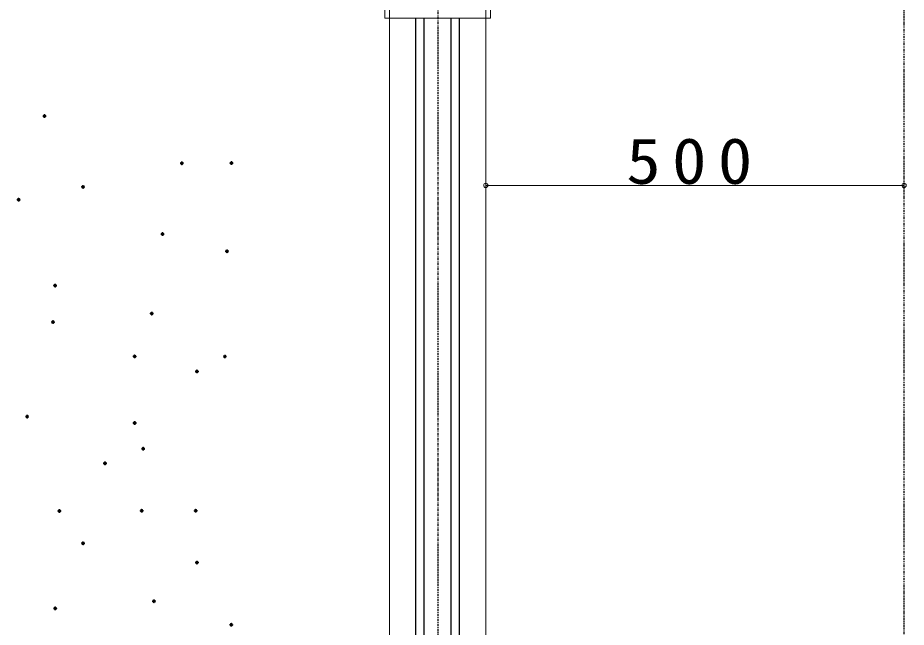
# Model space of a CAD drawing. Units: millimetres, scale not verified. Extents: x -11550 to 0, y 0 to 8010.
# Drawn here: x -7394 to -6332, y 5004 to 5733 of the extents above; entities that cross this region are included whole.
import ezdxf

# ---------------------------------------------------------------- set-up
doc = ezdxf.new("R2010")
doc.units = ezdxf.units.MM
doc.linetypes.add('USER2', pattern=[6, 3, -1, 1, -1])
doc.linetypes.add('USER3', pattern=[8, 3, -1, 1, -1, 1, -1])
doc.layers.add('線', color=7, linetype='Continuous', lineweight=25)
doc.layers.add('補助', color=2, linetype='Continuous', lineweight=50)
doc.styles.add('ＭＳ ゴシック', font='')
doc.styles.get('ＭＳ ゴシック').set_extended_font_data('MS Gothic')

# ---------------------------------------------------------------- blocks, each defined once
blk = doc.blocks.new('dimension_origin')
at = {"color": 0, "linetype": 'Continuous', "lineweight": -2}
blk.add_circle((0, 0), 1.25, dxfattribs=at)

msp = doc.modelspace()

# ---------------------------------------------------------------- linework, layer by layer
at = {"layer": '線', "lineweight": 13}
for p, q in [((-6950, 4252.5), (-6950, 5752.5)), ((-6835, 4252.5), (-6835, 5752.5))]:
    msp.add_line(p, q, dxfattribs=at)
at = {"layer": '線', "color": 20, "linetype": 'USER2'}
msp.add_line((-6892.5, 5752.5), (-6892.5, 4252.5), dxfattribs=at)
at = {"layer": '線', "color": 2, "linetype": 'USER3'}
msp.add_line((-6335, 4252.5), (-6335, 5752.5), dxfattribs=at)
at = {"layer": '線', "color": 2}
for p, q in [((-6918.5, 4272.5), (-6918.5, 5732.5)), ((-6908.5, 4272.5), (-6908.5, 5732.5)), ((-6876.5, 4272.5), (-6876.5, 5732.5)), ((-6866.5, 4272.5), (-6866.5, 5732.5))]:
    msp.add_line(p, q, dxfattribs=at)
at = {"layer": '線', "lineweight": 13}
msp.add_lwpolyline([(-6955.5, 5772.5), (-6829.5, 5772.5), (-6829.5, 5732.5), (-6955.5, 5732.5)], close=True, dxfattribs=at)
at = {"layer": '補助', "lineweight": 13}
for p, q in [((-6835, 5672.5), (-6835, 5502.5)), ((-6335, 5532.5), (-6835, 5532.5))]:
    msp.add_line(p, q, dxfattribs=at)
at = {"layer": '補助'}
for points in [[(-7362.443, 5614.412), (-7362.626, 5614.429), (-7362.804, 5614.48), (-7362.969, 5614.562), (-7363.116, 5614.673), (-7363.241, 5614.81), (-7363.338, 5614.967), (-7363.404, 5615.139), (-7363.438, 5615.32), (-7363.438, 5615.505), (-7363.404, 5615.686), (-7363.338, 5615.858), (-7363.241, 5616.015), (-7363.116, 5616.151), (-7362.969, 5616.262), (-7362.804, 5616.345), (-7362.626, 5616.395), (-7362.443, 5616.412), (-7362.259, 5616.395), (-7362.081, 5616.345), (-7361.916, 5616.262), (-7361.769, 5616.151), (-7361.645, 5616.015), (-7361.548, 5615.858), (-7361.481, 5615.686), (-7361.447, 5615.505), (-7361.447, 5615.32), (-7361.481, 5615.139), (-7361.548, 5614.967), (-7361.645, 5614.81), (-7361.769, 5614.673), (-7361.916, 5614.562), (-7362.081, 5614.48), (-7362.259, 5614.429)], [(-7198.266, 5558.055), (-7198.449, 5558.072), (-7198.627, 5558.123), (-7198.792, 5558.205), (-7198.939, 5558.316), (-7199.064, 5558.452), (-7199.161, 5558.609), (-7199.227, 5558.781), (-7199.261, 5558.963), (-7199.261, 5559.147), (-7199.227, 5559.329), (-7199.161, 5559.501), (-7199.064, 5559.658), (-7198.939, 5559.794), (-7198.792, 5559.905), (-7198.627, 5559.987), (-7198.449, 5560.038), (-7198.266, 5560.055), (-7198.082, 5560.038), (-7197.904, 5559.987), (-7197.739, 5559.905), (-7197.592, 5559.794), (-7197.468, 5559.658), (-7197.37, 5559.501), (-7197.304, 5559.329), (-7197.27, 5559.147), (-7197.27, 5558.963), (-7197.304, 5558.781), (-7197.37, 5558.609), (-7197.468, 5558.452), (-7197.592, 5558.316), (-7197.739, 5558.205), (-7197.904, 5558.123), (-7198.082, 5558.072)], [(-7138.941, 5558.269), (-7139.125, 5558.286), (-7139.302, 5558.337), (-7139.467, 5558.419), (-7139.615, 5558.53), (-7139.739, 5558.667), (-7139.836, 5558.824), (-7139.903, 5558.996), (-7139.937, 5559.177), (-7139.937, 5559.362), (-7139.903, 5559.543), (-7139.836, 5559.715), (-7139.739, 5559.872), (-7139.615, 5560.008), (-7139.467, 5560.12), (-7139.302, 5560.202), (-7139.125, 5560.252), (-7138.941, 5560.269), (-7138.757, 5560.252), (-7138.58, 5560.202), (-7138.414, 5560.12), (-7138.267, 5560.008), (-7138.143, 5559.872), (-7138.046, 5559.715), (-7137.979, 5559.543), (-7137.945, 5559.362), (-7137.945, 5559.177), (-7137.979, 5558.996), (-7138.046, 5558.824), (-7138.143, 5558.667), (-7138.267, 5558.53), (-7138.414, 5558.419), (-7138.58, 5558.337), (-7138.757, 5558.286)], [(-7316.368, 5529.826), (-7316.552, 5529.844), (-7316.729, 5529.894), (-7316.894, 5529.976), (-7317.042, 5530.087), (-7317.166, 5530.224), (-7317.263, 5530.381), (-7317.33, 5530.553), (-7317.364, 5530.734), (-7317.364, 5530.919), (-7317.33, 5531.1), (-7317.263, 5531.272), (-7317.166, 5531.429), (-7317.042, 5531.565), (-7316.894, 5531.677), (-7316.729, 5531.759), (-7316.552, 5531.809), (-7316.368, 5531.826), (-7316.184, 5531.809), (-7316.007, 5531.759), (-7315.842, 5531.677), (-7315.694, 5531.565), (-7315.57, 5531.429), (-7315.473, 5531.272), (-7315.406, 5531.1), (-7315.372, 5530.919), (-7315.372, 5530.734), (-7315.406, 5530.553), (-7315.473, 5530.381), (-7315.57, 5530.224), (-7315.694, 5530.087), (-7315.842, 5529.976), (-7316.007, 5529.894), (-7316.184, 5529.844)], [(-7393.391, 5514.429), (-7393.575, 5514.446), (-7393.753, 5514.497), (-7393.918, 5514.579), (-7394.065, 5514.69), (-7394.189, 5514.826), (-7394.287, 5514.983), (-7394.353, 5515.155), (-7394.387, 5515.337), (-7394.387, 5515.521), (-7394.353, 5515.703), (-7394.287, 5515.875), (-7394.189, 5516.032), (-7394.065, 5516.168), (-7393.918, 5516.279), (-7393.753, 5516.362), (-7393.575, 5516.412), (-7393.391, 5516.429), (-7393.208, 5516.412), (-7393.03, 5516.362), (-7392.865, 5516.279), (-7392.718, 5516.168), (-7392.593, 5516.032), (-7392.496, 5515.875), (-7392.43, 5515.703), (-7392.396, 5515.521), (-7392.396, 5515.337), (-7392.43, 5515.155), (-7392.496, 5514.983), (-7392.593, 5514.826), (-7392.718, 5514.69), (-7392.865, 5514.579), (-7393.03, 5514.497), (-7393.208, 5514.446)], [(-7221.373, 5473.369), (-7221.556, 5473.387), (-7221.734, 5473.437), (-7221.899, 5473.519), (-7222.046, 5473.63), (-7222.171, 5473.767), (-7222.268, 5473.924), (-7222.334, 5474.096), (-7222.368, 5474.277), (-7222.368, 5474.462), (-7222.334, 5474.643), (-7222.268, 5474.815), (-7222.171, 5474.972), (-7222.046, 5475.108), (-7221.899, 5475.22), (-7221.734, 5475.302), (-7221.556, 5475.352), (-7221.373, 5475.369), (-7221.189, 5475.352), (-7221.011, 5475.302), (-7220.846, 5475.22), (-7220.699, 5475.108), (-7220.575, 5474.972), (-7220.477, 5474.815), (-7220.411, 5474.643), (-7220.377, 5474.462), (-7220.377, 5474.277), (-7220.411, 5474.096), (-7220.477, 5473.924), (-7220.575, 5473.767), (-7220.699, 5473.63), (-7220.846, 5473.519), (-7221.011, 5473.437), (-7221.189, 5473.387)], [(-7144.349, 5452.84), (-7144.533, 5452.857), (-7144.711, 5452.907), (-7144.876, 5452.99), (-7145.023, 5453.101), (-7145.147, 5453.237), (-7145.244, 5453.394), (-7145.311, 5453.566), (-7145.345, 5453.747), (-7145.345, 5453.932), (-7145.311, 5454.113), (-7145.244, 5454.286), (-7145.147, 5454.442), (-7145.023, 5454.579), (-7144.876, 5454.69), (-7144.711, 5454.772), (-7144.533, 5454.823), (-7144.349, 5454.84), (-7144.166, 5454.823), (-7143.988, 5454.772), (-7143.823, 5454.69), (-7143.676, 5454.579), (-7143.551, 5454.442), (-7143.454, 5454.286), (-7143.387, 5454.113), (-7143.354, 5453.932), (-7143.354, 5453.747), (-7143.387, 5453.566), (-7143.454, 5453.394), (-7143.551, 5453.237), (-7143.676, 5453.101), (-7143.823, 5452.99), (-7143.988, 5452.907), (-7144.166, 5452.857)], [(-7349.745, 5411.78), (-7349.928, 5411.797), (-7350.106, 5411.848), (-7350.271, 5411.93), (-7350.418, 5412.041), (-7350.543, 5412.178), (-7350.64, 5412.334), (-7350.707, 5412.507), (-7350.74, 5412.688), (-7350.74, 5412.872), (-7350.707, 5413.054), (-7350.64, 5413.226), (-7350.543, 5413.383), (-7350.418, 5413.519), (-7350.271, 5413.63), (-7350.106, 5413.713), (-7349.928, 5413.763), (-7349.745, 5413.78), (-7349.561, 5413.763), (-7349.383, 5413.713), (-7349.218, 5413.63), (-7349.071, 5413.519), (-7348.947, 5413.383), (-7348.85, 5413.226), (-7348.783, 5413.054), (-7348.749, 5412.872), (-7348.749, 5412.688), (-7348.783, 5412.507), (-7348.85, 5412.334), (-7348.947, 5412.178), (-7349.071, 5412.041), (-7349.218, 5411.93), (-7349.383, 5411.848), (-7349.561, 5411.797)], [(-7234.21, 5378.419), (-7234.394, 5378.436), (-7234.571, 5378.487), (-7234.736, 5378.569), (-7234.883, 5378.68), (-7235.008, 5378.817), (-7235.105, 5378.973), (-7235.172, 5379.146), (-7235.205, 5379.327), (-7235.205, 5379.511), (-7235.172, 5379.693), (-7235.105, 5379.865), (-7235.008, 5380.022), (-7234.883, 5380.158), (-7234.736, 5380.269), (-7234.571, 5380.352), (-7234.394, 5380.402), (-7234.21, 5380.419), (-7234.026, 5380.402), (-7233.849, 5380.352), (-7233.683, 5380.269), (-7233.536, 5380.158), (-7233.412, 5380.022), (-7233.315, 5379.865), (-7233.248, 5379.693), (-7233.214, 5379.511), (-7233.214, 5379.327), (-7233.248, 5379.146), (-7233.315, 5378.973), (-7233.412, 5378.817), (-7233.536, 5378.68), (-7233.683, 5378.569), (-7233.849, 5378.487), (-7234.026, 5378.436)], [(-7352.312, 5368.154), (-7352.496, 5368.171), (-7352.673, 5368.222), (-7352.839, 5368.304), (-7352.986, 5368.415), (-7353.11, 5368.552), (-7353.207, 5368.709), (-7353.274, 5368.881), (-7353.308, 5369.062), (-7353.308, 5369.247), (-7353.274, 5369.428), (-7353.207, 5369.6), (-7353.11, 5369.757), (-7352.986, 5369.893), (-7352.839, 5370.004), (-7352.673, 5370.087), (-7352.496, 5370.137), (-7352.312, 5370.154), (-7352.128, 5370.137), (-7351.951, 5370.087), (-7351.786, 5370.004), (-7351.639, 5369.893), (-7351.514, 5369.757), (-7351.417, 5369.6), (-7351.35, 5369.428), (-7351.316, 5369.247), (-7351.316, 5369.062), (-7351.35, 5368.881), (-7351.417, 5368.709), (-7351.514, 5368.552), (-7351.639, 5368.415), (-7351.786, 5368.304), (-7351.951, 5368.222), (-7352.128, 5368.171)], [(-7254.749, 5327.095), (-7254.933, 5327.112), (-7255.111, 5327.162), (-7255.276, 5327.244), (-7255.423, 5327.356), (-7255.547, 5327.492), (-7255.644, 5327.649), (-7255.711, 5327.821), (-7255.745, 5328.002), (-7255.745, 5328.187), (-7255.711, 5328.368), (-7255.644, 5328.54), (-7255.547, 5328.697), (-7255.423, 5328.834), (-7255.276, 5328.945), (-7255.111, 5329.027), (-7254.933, 5329.078), (-7254.749, 5329.095), (-7254.566, 5329.078), (-7254.388, 5329.027), (-7254.223, 5328.945), (-7254.076, 5328.834), (-7253.951, 5328.697), (-7253.854, 5328.54), (-7253.788, 5328.368), (-7253.754, 5328.187), (-7253.754, 5328.002), (-7253.788, 5327.821), (-7253.854, 5327.649), (-7253.951, 5327.492), (-7254.076, 5327.356), (-7254.223, 5327.244), (-7254.388, 5327.162), (-7254.566, 5327.112)], [(-7146.917, 5327.095), (-7147.101, 5327.112), (-7147.278, 5327.162), (-7147.443, 5327.244), (-7147.59, 5327.356), (-7147.715, 5327.492), (-7147.812, 5327.649), (-7147.879, 5327.821), (-7147.913, 5328.002), (-7147.913, 5328.187), (-7147.879, 5328.368), (-7147.812, 5328.54), (-7147.715, 5328.697), (-7147.59, 5328.834), (-7147.443, 5328.945), (-7147.278, 5329.027), (-7147.101, 5329.078), (-7146.917, 5329.095), (-7146.733, 5329.078), (-7146.556, 5329.027), (-7146.39, 5328.945), (-7146.243, 5328.834), (-7146.119, 5328.697), (-7146.022, 5328.54), (-7145.955, 5328.368), (-7145.921, 5328.187), (-7145.921, 5328.002), (-7145.955, 5327.821), (-7146.022, 5327.649), (-7146.119, 5327.492), (-7146.243, 5327.356), (-7146.39, 5327.244), (-7146.556, 5327.162), (-7146.733, 5327.112)], [(-7180.293, 5309.131), (-7180.477, 5309.148), (-7180.655, 5309.199), (-7180.82, 5309.281), (-7180.967, 5309.392), (-7181.092, 5309.528), (-7181.189, 5309.685), (-7181.255, 5309.857), (-7181.289, 5310.039), (-7181.289, 5310.223), (-7181.255, 5310.405), (-7181.189, 5310.577), (-7181.092, 5310.734), (-7180.967, 5310.87), (-7180.82, 5310.981), (-7180.655, 5311.064), (-7180.477, 5311.114), (-7180.293, 5311.131), (-7180.11, 5311.114), (-7179.932, 5311.064), (-7179.767, 5310.981), (-7179.62, 5310.87), (-7179.495, 5310.734), (-7179.398, 5310.577), (-7179.332, 5310.405), (-7179.298, 5310.223), (-7179.298, 5310.039), (-7179.332, 5309.857), (-7179.398, 5309.685), (-7179.495, 5309.528), (-7179.62, 5309.392), (-7179.767, 5309.281), (-7179.932, 5309.199), (-7180.11, 5309.148)], [(-7383.122, 5255.24), (-7383.305, 5255.257), (-7383.483, 5255.308), (-7383.648, 5255.39), (-7383.795, 5255.501), (-7383.92, 5255.638), (-7384.017, 5255.795), (-7384.084, 5255.967), (-7384.117, 5256.148), (-7384.117, 5256.333), (-7384.084, 5256.514), (-7384.017, 5256.686), (-7383.92, 5256.843), (-7383.795, 5256.979), (-7383.648, 5257.091), (-7383.483, 5257.173), (-7383.305, 5257.223), (-7383.122, 5257.24), (-7382.938, 5257.223), (-7382.76, 5257.173), (-7382.595, 5257.091), (-7382.448, 5256.979), (-7382.324, 5256.843), (-7382.227, 5256.686), (-7382.16, 5256.514), (-7382.126, 5256.333), (-7382.126, 5256.148), (-7382.16, 5255.967), (-7382.227, 5255.795), (-7382.324, 5255.638), (-7382.448, 5255.501), (-7382.595, 5255.39), (-7382.76, 5255.308), (-7382.938, 5255.257)], [(-7254.749, 5247.542), (-7254.933, 5247.559), (-7255.111, 5247.609), (-7255.276, 5247.691), (-7255.423, 5247.803), (-7255.547, 5247.939), (-7255.644, 5248.096), (-7255.711, 5248.268), (-7255.745, 5248.449), (-7255.745, 5248.634), (-7255.711, 5248.815), (-7255.644, 5248.987), (-7255.547, 5249.144), (-7255.423, 5249.281), (-7255.276, 5249.392), (-7255.111, 5249.474), (-7254.933, 5249.525), (-7254.749, 5249.542), (-7254.566, 5249.525), (-7254.388, 5249.474), (-7254.223, 5249.392), (-7254.076, 5249.281), (-7253.951, 5249.144), (-7253.854, 5248.987), (-7253.788, 5248.815), (-7253.754, 5248.634), (-7253.754, 5248.449), (-7253.788, 5248.268), (-7253.854, 5248.096), (-7253.951, 5247.939), (-7254.076, 5247.803), (-7254.223, 5247.691), (-7254.388, 5247.609), (-7254.566, 5247.559)], [(-7244.48, 5216.747), (-7244.663, 5216.764), (-7244.841, 5216.815), (-7245.006, 5216.897), (-7245.153, 5217.008), (-7245.278, 5217.144), (-7245.375, 5217.301), (-7245.441, 5217.473), (-7245.475, 5217.655), (-7245.475, 5217.839), (-7245.441, 5218.021), (-7245.375, 5218.193), (-7245.278, 5218.35), (-7245.153, 5218.486), (-7245.006, 5218.597), (-7244.841, 5218.679), (-7244.663, 5218.73), (-7244.48, 5218.747), (-7244.296, 5218.73), (-7244.118, 5218.679), (-7243.953, 5218.597), (-7243.806, 5218.486), (-7243.682, 5218.35), (-7243.585, 5218.193), (-7243.518, 5218.021), (-7243.484, 5217.839), (-7243.484, 5217.655), (-7243.518, 5217.473), (-7243.585, 5217.301), (-7243.682, 5217.144), (-7243.806, 5217.008), (-7243.953, 5216.897), (-7244.118, 5216.815), (-7244.296, 5216.764)], [(-7290.091, 5199.344), (-7290.275, 5199.361), (-7290.452, 5199.412), (-7290.617, 5199.494), (-7290.765, 5199.605), (-7290.889, 5199.742), (-7290.986, 5199.899), (-7291.053, 5200.071), (-7291.087, 5200.252), (-7291.087, 5200.437), (-7291.053, 5200.618), (-7290.986, 5200.79), (-7290.889, 5200.947), (-7290.765, 5201.083), (-7290.617, 5201.195), (-7290.452, 5201.277), (-7290.275, 5201.327), (-7290.091, 5201.344), (-7289.907, 5201.327), (-7289.73, 5201.277), (-7289.565, 5201.195), (-7289.417, 5201.083), (-7289.293, 5200.947), (-7289.196, 5200.79), (-7289.129, 5200.618), (-7289.095, 5200.437), (-7289.095, 5200.252), (-7289.129, 5200.071), (-7289.196, 5199.899), (-7289.293, 5199.742), (-7289.417, 5199.605), (-7289.565, 5199.494), (-7289.73, 5199.412), (-7289.907, 5199.361)], [(-7344.61, 5142.326), (-7344.794, 5142.343), (-7344.971, 5142.394), (-7345.136, 5142.476), (-7345.284, 5142.587), (-7345.408, 5142.724), (-7345.505, 5142.881), (-7345.572, 5143.053), (-7345.606, 5143.234), (-7345.606, 5143.419), (-7345.572, 5143.6), (-7345.505, 5143.772), (-7345.408, 5143.929), (-7345.284, 5144.065), (-7345.136, 5144.177), (-7344.971, 5144.259), (-7344.794, 5144.309), (-7344.61, 5144.326), (-7344.426, 5144.309), (-7344.249, 5144.259), (-7344.084, 5144.177), (-7343.936, 5144.065), (-7343.812, 5143.929), (-7343.715, 5143.772), (-7343.648, 5143.6), (-7343.614, 5143.419), (-7343.614, 5143.234), (-7343.648, 5143.053), (-7343.715, 5142.881), (-7343.812, 5142.724), (-7343.936, 5142.587), (-7344.084, 5142.476), (-7344.249, 5142.394), (-7344.426, 5142.343)], [(-7246.22, 5142.596), (-7246.403, 5142.613), (-7246.581, 5142.664), (-7246.746, 5142.746), (-7246.893, 5142.857), (-7247.018, 5142.994), (-7247.115, 5143.151), (-7247.181, 5143.323), (-7247.215, 5143.504), (-7247.215, 5143.689), (-7247.181, 5143.87), (-7247.115, 5144.042), (-7247.018, 5144.199), (-7246.893, 5144.335), (-7246.746, 5144.447), (-7246.581, 5144.529), (-7246.403, 5144.579), (-7246.22, 5144.596), (-7246.036, 5144.579), (-7245.858, 5144.529), (-7245.693, 5144.447), (-7245.546, 5144.335), (-7245.422, 5144.199), (-7245.324, 5144.042), (-7245.258, 5143.87), (-7245.224, 5143.689), (-7245.224, 5143.504), (-7245.258, 5143.323), (-7245.324, 5143.151), (-7245.422, 5142.994), (-7245.546, 5142.857), (-7245.693, 5142.746), (-7245.858, 5142.664), (-7246.036, 5142.613)], [(-7181.703, 5142.596), (-7181.886, 5142.613), (-7182.064, 5142.664), (-7182.229, 5142.746), (-7182.376, 5142.857), (-7182.501, 5142.994), (-7182.598, 5143.151), (-7182.665, 5143.323), (-7182.698, 5143.504), (-7182.698, 5143.689), (-7182.665, 5143.87), (-7182.598, 5144.042), (-7182.501, 5144.199), (-7182.376, 5144.335), (-7182.229, 5144.447), (-7182.064, 5144.529), (-7181.886, 5144.579), (-7181.703, 5144.596), (-7181.519, 5144.579), (-7181.341, 5144.529), (-7181.176, 5144.447), (-7181.029, 5144.335), (-7180.905, 5144.199), (-7180.808, 5144.042), (-7180.741, 5143.87), (-7180.707, 5143.689), (-7180.707, 5143.504), (-7180.741, 5143.323), (-7180.808, 5143.151), (-7180.905, 5142.994), (-7181.029, 5142.857), (-7181.176, 5142.746), (-7181.341, 5142.664), (-7181.519, 5142.613)], [(-7316.368, 5103.833), (-7316.552, 5103.85), (-7316.729, 5103.901), (-7316.894, 5103.983), (-7317.042, 5104.094), (-7317.166, 5104.231), (-7317.263, 5104.387), (-7317.33, 5104.559), (-7317.364, 5104.741), (-7317.364, 5104.925), (-7317.33, 5105.107), (-7317.263, 5105.279), (-7317.166, 5105.436), (-7317.042, 5105.572), (-7316.894, 5105.683), (-7316.729, 5105.766), (-7316.552, 5105.816), (-7316.368, 5105.833), (-7316.184, 5105.816), (-7316.007, 5105.766), (-7315.842, 5105.683), (-7315.694, 5105.572), (-7315.57, 5105.436), (-7315.473, 5105.279), (-7315.406, 5105.107), (-7315.372, 5104.925), (-7315.372, 5104.741), (-7315.406, 5104.559), (-7315.473, 5104.387), (-7315.57, 5104.231), (-7315.694, 5104.094), (-7315.842, 5103.983), (-7316.007, 5103.901), (-7316.184, 5103.85)], [(-7180.293, 5080.737), (-7180.477, 5080.754), (-7180.655, 5080.805), (-7180.82, 5080.887), (-7180.967, 5080.998), (-7181.092, 5081.134), (-7181.189, 5081.291), (-7181.255, 5081.463), (-7181.289, 5081.645), (-7181.289, 5081.829), (-7181.255, 5082.011), (-7181.189, 5082.183), (-7181.092, 5082.34), (-7180.967, 5082.476), (-7180.82, 5082.587), (-7180.655, 5082.67), (-7180.477, 5082.72), (-7180.293, 5082.737), (-7180.11, 5082.72), (-7179.932, 5082.67), (-7179.767, 5082.587), (-7179.62, 5082.476), (-7179.495, 5082.34), (-7179.398, 5082.183), (-7179.332, 5082.011), (-7179.298, 5081.829), (-7179.298, 5081.645), (-7179.332, 5081.463), (-7179.398, 5081.291), (-7179.495, 5081.134), (-7179.62, 5080.998), (-7179.767, 5080.887), (-7179.932, 5080.805), (-7180.11, 5080.754)], [(-7231.643, 5034.545), (-7231.826, 5034.562), (-7232.004, 5034.613), (-7232.169, 5034.695), (-7232.316, 5034.806), (-7232.441, 5034.942), (-7232.538, 5035.099), (-7232.604, 5035.271), (-7232.638, 5035.453), (-7232.638, 5035.637), (-7232.604, 5035.819), (-7232.538, 5035.991), (-7232.441, 5036.148), (-7232.316, 5036.284), (-7232.169, 5036.395), (-7232.004, 5036.478), (-7231.826, 5036.528), (-7231.643, 5036.545), (-7231.459, 5036.528), (-7231.281, 5036.478), (-7231.116, 5036.395), (-7230.969, 5036.284), (-7230.845, 5036.148), (-7230.747, 5035.991), (-7230.681, 5035.819), (-7230.647, 5035.637), (-7230.647, 5035.453), (-7230.681, 5035.271), (-7230.747, 5035.099), (-7230.845, 5034.942), (-7230.969, 5034.806), (-7231.116, 5034.695), (-7231.281, 5034.613), (-7231.459, 5034.562)], [(-7349.63, 5025.926), (-7349.813, 5025.943), (-7349.991, 5025.993), (-7350.156, 5026.075), (-7350.303, 5026.187), (-7350.428, 5026.323), (-7350.525, 5026.48), (-7350.591, 5026.652), (-7350.625, 5026.833), (-7350.625, 5027.018), (-7350.591, 5027.199), (-7350.525, 5027.371), (-7350.428, 5027.528), (-7350.303, 5027.665), (-7350.156, 5027.776), (-7349.991, 5027.858), (-7349.813, 5027.909), (-7349.63, 5027.926), (-7349.446, 5027.909), (-7349.268, 5027.858), (-7349.103, 5027.776), (-7348.956, 5027.665), (-7348.832, 5027.528), (-7348.734, 5027.371), (-7348.668, 5027.199), (-7348.634, 5027.018), (-7348.634, 5026.833), (-7348.668, 5026.652), (-7348.734, 5026.48), (-7348.832, 5026.323), (-7348.956, 5026.187), (-7349.103, 5026.075), (-7349.268, 5025.993), (-7349.446, 5025.943)], [(-7139.214, 5006.317), (-7139.398, 5006.334), (-7139.576, 5006.384), (-7139.741, 5006.466), (-7139.888, 5006.578), (-7140.012, 5006.714), (-7140.11, 5006.871), (-7140.176, 5007.043), (-7140.21, 5007.224), (-7140.21, 5007.409), (-7140.176, 5007.59), (-7140.11, 5007.762), (-7140.012, 5007.919), (-7139.888, 5008.056), (-7139.741, 5008.167), (-7139.576, 5008.249), (-7139.398, 5008.3), (-7139.214, 5008.317), (-7139.031, 5008.3), (-7138.853, 5008.249), (-7138.688, 5008.167), (-7138.541, 5008.056), (-7138.416, 5007.919), (-7138.319, 5007.762), (-7138.253, 5007.59), (-7138.219, 5007.409), (-7138.219, 5007.224), (-7138.253, 5007.043), (-7138.319, 5006.871), (-7138.416, 5006.714), (-7138.541, 5006.578), (-7138.688, 5006.466), (-7138.853, 5006.384), (-7139.031, 5006.334)]]:
    msp.add_lwpolyline(points, close=True, dxfattribs=at)

# ---------------------------------------------------------------- block references
at = {"layer": '補助', "lineweight": 13, "xscale": 2, "yscale": 2}
msp.add_blockref('dimension_origin', (-6835, 5532.5), dxfattribs=at)
at = {"layer": '補助', "lineweight": 13, "xscale": 2, "yscale": 2, "rotation": 180}
msp.add_blockref('dimension_origin', (-6335, 5532.5), dxfattribs=at)

# ---------------------------------------------------------------- texts
at = {"layer": '補助', "insert": (-6585, 5533.5), "char_height": 54.99, "attachment_point": 8, "style": 'ＭＳ ゴシック'}
msp.add_mtext('\\T1.33;\\W1.1;500', dxfattribs=at)

doc.saveas('drawing.dxf')
